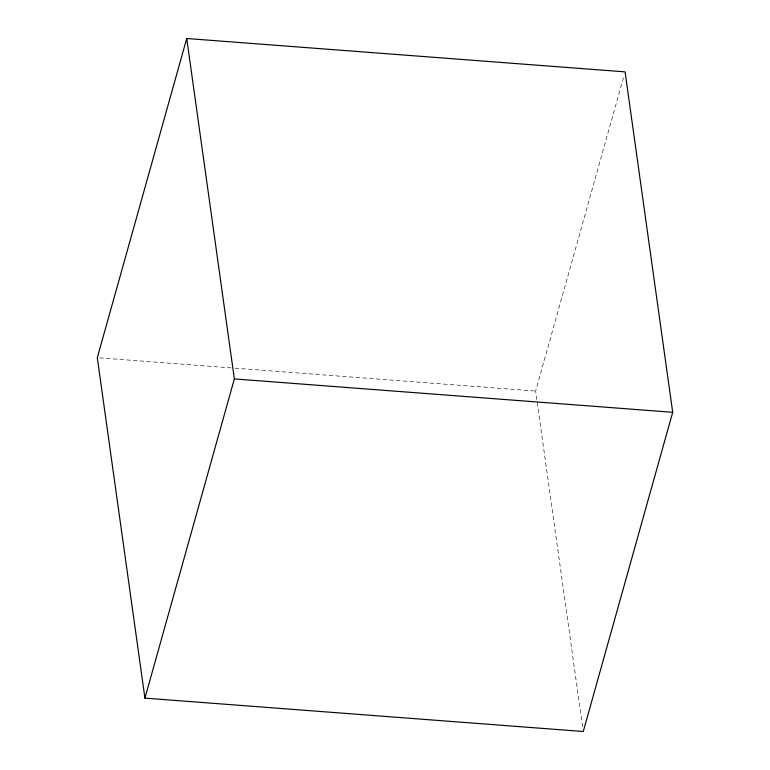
<?xml version="1.0" encoding="UTF-8"?>
<svg xmlns="http://www.w3.org/2000/svg" width="770" height="770" viewBox="0 0 770 770"><rect width="100%" height="100%" fill="white"/><g stroke="black" fill="none" stroke-linecap="round" stroke-linejoin="round"><path stroke-width="0.58" stroke-dasharray="3.85 2.89" d="M582.601 726.736L535.641 391.073L623.777 76.5M99.696 357.877L233.83 368.089M235.023 368.175L535.641 391.073"/><path stroke-width="1.16" d="M186.735 38.5L97.299 357.694L144.924 698.121L583.265 731.5L672.701 412.306L625.076 71.88L186.735 38.5L234.359 378.927L144.924 698.121M234.359 378.927L672.701 412.306"/></g></svg>
